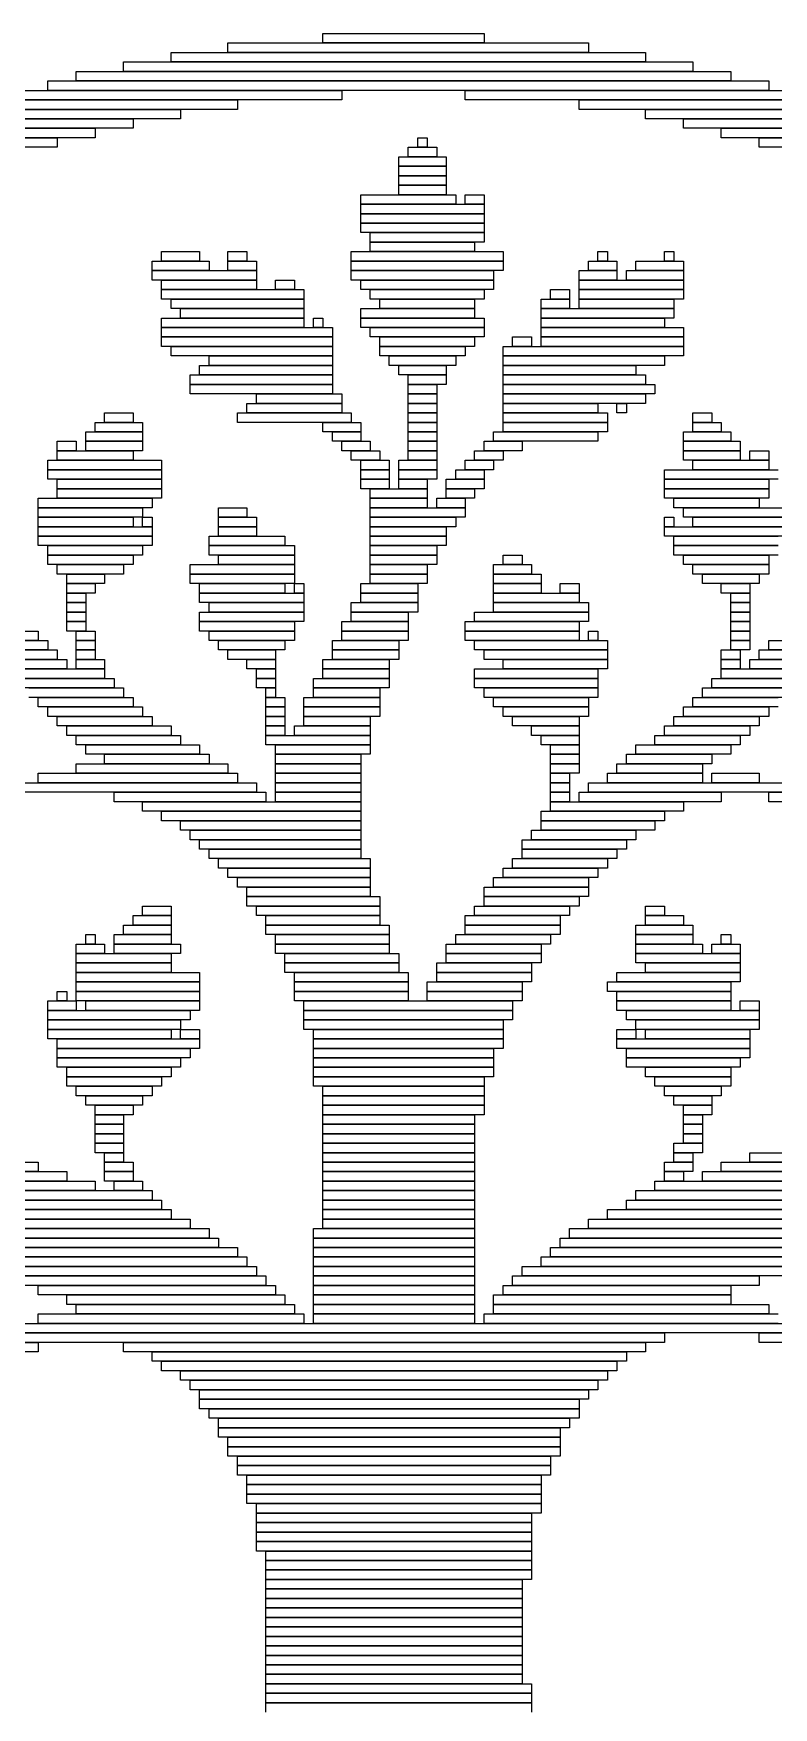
# Model space of a CAD drawing. Extents: x 28 to 995, y 169 to 891.
# Drawn here: x 472.5 to 550.5, y 291.5 to 468 of the extents above; entities that cross this region are included whole.
import ezdxf

# ---------------------------------------------------------------- set-up
doc = ezdxf.new("R2010")
doc.units = 0

msp = doc.modelspace()

# ---------------------------------------------------------------- linework, layer by layer
for p, q in [((503, 468), (520, 468)), ((503, 467), (503, 468)), ((520, 468), (520, 467)), ((487, 466), (537, 466)), ((487, 465), (487, 466)), ((493, 467), (531, 467)), ((493, 466), (493, 467)), ((531, 466), (493, 466)), ((520, 467), (503, 467)), ((531, 467), (531, 466)), ((537, 466), (537, 465)), ((482, 465), (542, 465)), ((482, 464), (482, 465)), ((537, 465), (487, 465)), ((542, 465), (542, 464)), ((474, 463), (550, 463)), ((474, 462), (474, 463)), ((477, 464), (546, 464)), ((477, 463), (477, 464)), ((546, 463), (477, 463)), ((542, 464), (482, 464)), ((546, 464), (546, 463)), ((550, 463), (550, 462)), ((467, 461), (494, 461)), ((470, 462), (505, 462)), ((505, 461), (470, 461)), ((550, 462), (474, 462)), ((494, 461), (494, 460)), ((505, 462), (505, 461)), ((518, 462), (554, 462)), ((518, 461), (518, 462)), ((554, 461), (518, 461)), ((530, 461), (557, 461)), ((530, 460), (530, 461)), ((462, 459), (483, 459)), ((464, 460), (488, 460)), ((488, 459), (464, 459)), ((494, 460), (467, 460)), ((483, 459), (483, 458)), ((488, 460), (488, 459)), ((557, 460), (530, 460)), ((537, 460), (560, 460)), ((537, 459), (537, 460)), ((560, 459), (537, 459)), ((541, 459), (562, 459)), ((541, 458), (541, 459)), ((459, 458), (479, 458)), ((483, 458), (462, 458)), ((479, 458), (479, 457)), ((562, 458), (541, 458)), ((545, 458), (565, 458)), ((545, 457), (545, 458)), ((457, 457), (475, 457)), ((475, 456), (457, 456)), ((479, 457), (459, 457)), ((475, 457), (475, 456)), ((512, 456), (515, 456)), ((512, 455), (512, 456)), ((513, 457), (514, 457)), ((513, 456), (513, 457)), ((514, 456), (513, 456)), ((514, 457), (514, 456)), ((515, 456), (515, 455)), ((565, 457), (545, 457)), ((549, 457), (567, 457)), ((549, 456), (549, 457)), ((567, 456), (549, 456)), ((511, 455), (516, 455)), ((511, 454), (511, 455)), ((516, 454), (511, 454)), ((511, 454), (516, 454)), ((511, 453), (511, 454)), ((515, 455), (512, 455)), ((516, 455), (516, 454)), ((516, 454), (516, 453)), ((516, 453), (511, 453)), ((511, 453), (516, 453)), ((511, 452), (511, 453)), ((516, 452), (511, 452)), ((511, 452), (516, 452)), ((511, 451), (511, 452)), ((516, 453), (516, 452)), ((516, 452), (516, 451)), ((507, 451), (517, 451)), ((507, 450), (507, 451)), ((516, 451), (511, 451)), ((517, 451), (517, 450)), ((518, 451), (520, 451)), ((518, 450), (518, 451)), ((520, 451), (520, 450)), ((517, 450), (507, 450)), ((507, 450), (520, 450)), ((507, 449), (507, 450)), ((520, 449), (507, 449)), ((507, 449), (520, 449)), ((507, 448), (507, 449)), ((520, 450), (518, 450)), ((520, 450), (520, 449)), ((520, 449), (520, 448)), ((520, 448), (507, 448)), ((507, 448), (520, 448)), ((507, 447), (507, 448)), ((520, 447), (507, 447)), ((508, 447), (520, 447)), ((508, 446), (508, 447)), ((520, 448), (520, 447)), ((520, 447), (520, 446)), ((486, 445), (490, 445)), ((486, 444), (486, 445)), ((490, 445), (490, 444)), ((493, 445), (495, 445)), ((493, 444), (493, 445)), ((495, 445), (495, 444)), ((506, 445), (522, 445)), ((506, 444), (506, 445)), ((520, 446), (508, 446)), ((508, 446), (519, 446)), ((508, 445), (508, 446)), ((519, 445), (508, 445)), ((519, 446), (519, 445)), ((522, 445), (522, 444)), ((532, 445), (533, 445)), ((532, 444), (532, 445)), ((533, 445), (533, 444)), ((539, 445), (540, 445)), ((539, 444), (539, 445)), ((540, 445), (540, 444)), ((485, 444), (491, 444)), ((485, 443), (485, 444)), ((490, 444), (486, 444)), ((491, 444), (491, 443)), ((495, 444), (493, 444)), ((493, 444), (496, 444)), ((493, 443), (493, 444)), ((496, 444), (496, 443)), ((522, 444), (506, 444)), ((506, 444), (522, 444)), ((506, 443), (506, 444)), ((522, 444), (522, 443)), ((531, 444), (534, 444)), ((531, 443), (531, 444)), ((533, 444), (532, 444)), ((534, 444), (534, 443)), ((536, 444), (541, 444)), ((536, 443), (536, 444)), ((540, 444), (539, 444)), ((541, 444), (541, 443)), ((491, 443), (485, 443)), ((485, 443), (496, 443)), ((485, 442), (485, 443)), ((496, 442), (485, 442)), ((486, 442), (496, 442)), ((486, 441), (486, 442)), ((496, 443), (493, 443)), ((496, 443), (496, 442)), ((496, 442), (496, 441)), ((498, 442), (500, 442)), ((498, 441), (498, 442)), ((500, 442), (500, 441)), ((522, 443), (506, 443)), ((506, 443), (521, 443)), ((506, 442), (506, 443)), ((521, 442), (506, 442)), ((507, 442), (521, 442)), ((507, 441), (507, 442)), ((521, 443), (521, 442)), ((521, 442), (521, 441)), ((530, 443), (534, 443)), ((530, 442), (530, 443)), ((534, 442), (530, 442)), ((530, 442), (541, 442)), ((530, 441), (530, 442)), ((534, 443), (531, 443)), ((534, 443), (534, 442)), ((535, 443), (541, 443)), ((535, 442), (535, 443)), ((541, 442), (535, 442)), ((541, 443), (536, 443)), ((541, 443), (541, 442)), ((541, 442), (541, 441)), ((496, 441), (486, 441)), ((486, 441), (501, 441)), ((486, 440), (486, 441)), ((501, 440), (486, 440)), ((487, 440), (501, 440)), ((487, 439), (487, 440)), ((500, 441), (498, 441)), ((501, 441), (501, 440)), ((501, 440), (501, 439)), ((521, 441), (507, 441)), ((508, 441), (520, 441)), ((508, 440), (508, 441)), ((520, 440), (508, 440)), ((509, 440), (519, 440)), ((509, 439), (509, 440)), ((519, 440), (519, 439)), ((520, 441), (520, 440)), ((526, 440), (529, 440)), ((526, 439), (526, 440)), ((527, 441), (529, 441)), ((527, 440), (527, 441)), ((529, 440), (527, 440)), ((529, 441), (529, 440)), ((529, 440), (529, 439)), ((541, 441), (530, 441)), ((530, 441), (541, 441)), ((530, 440), (530, 441)), ((541, 440), (530, 440)), ((530, 440), (540, 440)), ((530, 439), (530, 440)), ((540, 440), (540, 439)), ((541, 441), (541, 440)), ((486, 438), (501, 438)), ((486, 437), (486, 438)), ((501, 439), (487, 439)), ((488, 439), (501, 439)), ((488, 438), (488, 439)), ((501, 438), (488, 438)), ((501, 439), (501, 438)), ((501, 438), (501, 437)), ((502, 438), (503, 438)), ((502, 437), (502, 438)), ((503, 438), (503, 437)), ((507, 439), (519, 439)), ((507, 438), (507, 439)), ((519, 438), (507, 438)), ((507, 438), (520, 438)), ((507, 437), (507, 438)), ((519, 439), (509, 439)), ((519, 439), (519, 438)), ((520, 438), (520, 437)), ((529, 439), (526, 439)), ((526, 439), (540, 439)), ((526, 438), (526, 439)), ((540, 438), (526, 438)), ((526, 438), (539, 438)), ((526, 437), (526, 438)), ((540, 439), (530, 439)), ((539, 438), (539, 437)), ((540, 439), (540, 438)), ((501, 437), (486, 437)), ((486, 437), (504, 437)), ((486, 436), (486, 437)), ((504, 436), (486, 436)), ((486, 436), (504, 436)), ((486, 435), (486, 436)), ((503, 437), (502, 437)), ((504, 437), (504, 436)), ((504, 436), (504, 435)), ((520, 437), (507, 437)), ((508, 437), (520, 437)), ((508, 436), (508, 437)), ((520, 436), (508, 436)), ((509, 436), (519, 436)), ((509, 435), (509, 436)), ((519, 436), (519, 435)), ((520, 437), (520, 436)), ((523, 436), (525, 436)), ((523, 435), (523, 436)), ((525, 436), (525, 435)), ((539, 437), (526, 437)), ((526, 437), (541, 437)), ((526, 436), (526, 437)), ((541, 436), (526, 436)), ((526, 436), (541, 436)), ((526, 435), (526, 436)), ((541, 437), (541, 436)), ((541, 436), (541, 435)), ((504, 435), (486, 435)), ((487, 435), (504, 435)), ((487, 434), (487, 435)), ((504, 435), (504, 434)), ((519, 435), (509, 435)), ((509, 435), (518, 435)), ((509, 434), (509, 435)), ((518, 435), (518, 434)), ((522, 435), (541, 435)), ((522, 434), (522, 435)), ((525, 435), (523, 435)), ((541, 435), (526, 435)), ((541, 435), (541, 434)), ((504, 434), (487, 434)), ((490, 433), (504, 433)), ((490, 432), (490, 433)), ((491, 434), (504, 434)), ((491, 433), (491, 434)), ((504, 433), (491, 433)), ((504, 434), (504, 433)), ((504, 433), (504, 432)), ((518, 434), (509, 434)), ((510, 434), (517, 434)), ((510, 433), (510, 434)), ((517, 433), (510, 433)), ((511, 433), (516, 433)), ((511, 432), (511, 433)), ((516, 433), (516, 432)), ((517, 434), (517, 433)), ((541, 434), (522, 434)), ((522, 434), (539, 434)), ((522, 433), (522, 434)), ((539, 433), (522, 433)), ((522, 433), (536, 433)), ((522, 432), (522, 433)), ((536, 433), (536, 432)), ((539, 434), (539, 433)), ((489, 432), (504, 432)), ((489, 431), (489, 432)), ((504, 431), (489, 431)), ((489, 431), (504, 431)), ((489, 430), (489, 431)), ((504, 432), (490, 432)), ((504, 432), (504, 431)), ((504, 431), (504, 430)), ((516, 432), (511, 432)), ((512, 432), (516, 432)), ((512, 431), (512, 432)), ((516, 431), (512, 431)), ((512, 431), (515, 431)), ((512, 430), (512, 431)), ((515, 431), (515, 430)), ((516, 432), (516, 431)), ((536, 432), (522, 432)), ((522, 432), (537, 432)), ((522, 431), (522, 432)), ((537, 431), (522, 431)), ((522, 431), (538, 431)), ((522, 430), (522, 431)), ((537, 432), (537, 431)), ((538, 431), (538, 430)), ((504, 430), (489, 430)), ((495, 429), (505, 429)), ((495, 428), (495, 429)), ((496, 430), (505, 430)), ((496, 429), (496, 430)), ((505, 429), (496, 429)), ((505, 430), (505, 429)), ((505, 429), (505, 428)), ((515, 430), (512, 430)), ((512, 430), (515, 430)), ((512, 429), (512, 430)), ((515, 429), (512, 429)), ((512, 429), (515, 429)), ((512, 428), (512, 429)), ((515, 430), (515, 429)), ((515, 429), (515, 428)), ((538, 430), (522, 430)), ((522, 430), (537, 430)), ((522, 429), (522, 430)), ((537, 429), (522, 429)), ((522, 429), (532, 429)), ((522, 428), (522, 429)), ((532, 429), (532, 428)), ((534, 429), (535, 429)), ((534, 428), (534, 429)), ((535, 429), (535, 428)), ((537, 430), (537, 429)), ((480, 428), (483, 428)), ((480, 427), (480, 428)), ((483, 428), (483, 427)), ((494, 428), (506, 428)), ((494, 427), (494, 428)), ((505, 428), (495, 428)), ((506, 428), (506, 427)), ((515, 428), (512, 428)), ((512, 428), (515, 428)), ((512, 427), (512, 428)), ((515, 428), (515, 427)), ((532, 428), (522, 428)), ((522, 428), (533, 428)), ((522, 427), (522, 428)), ((533, 428), (533, 427)), ((535, 428), (534, 428)), ((542, 428), (544, 428)), ((542, 427), (542, 428)), ((544, 428), (544, 427)), ((478, 426), (484, 426)), ((478, 425), (478, 426)), ((479, 427), (484, 427)), ((479, 426), (479, 427)), ((484, 426), (479, 426)), ((483, 427), (480, 427)), ((484, 427), (484, 426)), ((484, 426), (484, 425)), ((506, 427), (494, 427)), ((503, 427), (507, 427)), ((503, 426), (503, 427)), ((507, 426), (503, 426)), ((504, 426), (507, 426)), ((504, 425), (504, 426)), ((507, 427), (507, 426)), ((507, 426), (507, 425)), ((515, 427), (512, 427)), ((512, 427), (515, 427)), ((512, 426), (512, 427)), ((515, 426), (512, 426)), ((512, 426), (515, 426)), ((512, 425), (512, 426)), ((515, 427), (515, 426)), ((515, 426), (515, 425)), ((521, 426), (532, 426)), ((521, 425), (521, 426)), ((533, 427), (522, 427)), ((522, 427), (533, 427)), ((522, 426), (522, 427)), ((533, 426), (522, 426)), ((532, 426), (532, 425)), ((533, 427), (533, 426)), ((541, 426), (546, 426)), ((541, 425), (541, 426)), ((544, 427), (542, 427)), ((542, 427), (545, 427)), ((542, 426), (542, 427)), ((545, 426), (542, 426)), ((545, 427), (545, 426)), ((546, 426), (546, 425)), ((475, 425), (477, 425)), ((475, 424), (475, 425)), ((477, 424), (475, 424)), ((475, 424), (483, 424)), ((475, 423), (475, 424)), ((477, 425), (477, 424)), ((484, 425), (478, 425)), ((478, 425), (484, 425)), ((478, 424), (478, 425)), ((484, 424), (478, 424)), ((483, 424), (483, 423)), ((484, 425), (484, 424)), ((507, 425), (504, 425)), ((505, 425), (508, 425)), ((505, 424), (505, 425)), ((508, 424), (505, 424)), ((506, 424), (509, 424)), ((506, 423), (506, 424)), ((508, 425), (508, 424)), ((509, 424), (509, 423)), ((515, 425), (512, 425)), ((512, 425), (515, 425)), ((512, 424), (512, 425)), ((515, 424), (512, 424)), ((512, 424), (515, 424)), ((512, 423), (512, 424)), ((515, 425), (515, 424)), ((515, 424), (515, 423)), ((519, 424), (522, 424)), ((519, 423), (519, 424)), ((520, 425), (524, 425)), ((520, 424), (520, 425)), ((524, 424), (520, 424)), ((532, 425), (521, 425)), ((522, 424), (522, 423)), ((524, 425), (524, 424)), ((546, 425), (541, 425)), ((541, 425), (547, 425)), ((541, 424), (541, 425)), ((547, 424), (541, 424)), ((541, 424), (547, 424)), ((541, 423), (541, 424)), ((547, 425), (547, 424)), ((547, 424), (547, 423)), ((548, 424), (550, 424)), ((548, 423), (548, 424)), ((550, 424), (550, 423)), ((474, 423), (486, 423)), ((474, 422), (474, 423)), ((486, 422), (474, 422)), ((474, 422), (486, 422)), ((474, 421), (474, 422)), ((483, 423), (475, 423)), ((486, 423), (486, 422)), ((486, 422), (486, 421)), ((509, 423), (506, 423)), ((507, 423), (510, 423)), ((507, 422), (507, 423)), ((510, 422), (507, 422)), ((507, 422), (510, 422)), ((507, 421), (507, 422)), ((510, 423), (510, 422)), ((510, 422), (510, 421)), ((511, 423), (515, 423)), ((511, 422), (511, 423)), ((515, 422), (511, 422)), ((511, 422), (515, 422)), ((511, 421), (511, 422)), ((515, 423), (512, 423)), ((515, 423), (515, 422)), ((515, 422), (515, 421)), ((517, 422), (520, 422)), ((517, 421), (517, 422)), ((518, 423), (521, 423)), ((518, 422), (518, 423)), ((521, 422), (518, 422)), ((522, 423), (519, 423)), ((520, 422), (520, 421)), ((521, 423), (521, 422)), ((539, 422), (551, 422)), ((539, 421), (539, 422)), ((547, 423), (541, 423)), ((542, 423), (550, 423)), ((542, 422), (542, 423)), ((550, 422), (542, 422)), ((550, 423), (548, 423)), ((550, 423), (550, 422)), ((486, 421), (474, 421)), ((475, 421), (486, 421)), ((475, 420), (475, 421)), ((486, 421), (486, 420)), ((510, 421), (507, 421)), ((507, 421), (510, 421)), ((507, 420), (507, 421)), ((510, 421), (510, 420)), ((515, 421), (511, 421)), ((511, 421), (514, 421)), ((511, 420), (511, 421)), ((514, 421), (514, 420)), ((516, 421), (520, 421)), ((516, 420), (516, 421)), ((520, 421), (517, 421)), ((520, 421), (520, 420)), ((551, 421), (539, 421)), ((539, 421), (550, 421)), ((539, 420), (539, 421)), ((550, 421), (550, 420)), ((473, 419), (485, 419)), ((473, 418), (473, 419)), ((486, 420), (475, 420)), ((475, 420), (486, 420)), ((475, 419), (475, 420)), ((486, 419), (475, 419)), ((485, 419), (485, 418)), ((486, 420), (486, 419)), ((510, 420), (507, 420)), ((508, 420), (514, 420)), ((508, 419), (508, 420)), ((514, 419), (508, 419)), ((508, 419), (514, 419)), ((508, 418), (508, 419)), ((514, 420), (511, 420)), ((514, 420), (514, 419)), ((514, 419), (514, 418)), ((515, 419), (518, 419)), ((515, 418), (515, 419)), ((520, 420), (516, 420)), ((516, 420), (519, 420)), ((516, 419), (516, 420)), ((519, 419), (516, 419)), ((518, 419), (518, 418)), ((519, 420), (519, 419)), ((550, 420), (539, 420)), ((539, 420), (550, 420)), ((539, 419), (539, 420)), ((550, 419), (539, 419)), ((540, 419), (549, 419)), ((540, 418), (540, 419)), ((549, 419), (549, 418)), ((550, 420), (550, 419)), ((485, 418), (473, 418)), ((473, 418), (484, 418)), ((473, 417), (473, 418)), ((484, 417), (473, 417)), ((473, 417), (483, 417)), ((473, 416), (473, 417)), ((483, 417), (483, 416)), ((484, 418), (484, 417)), ((484, 417), (485, 417)), ((484, 416), (484, 417)), ((485, 417), (485, 416)), ((492, 418), (495, 418)), ((492, 417), (492, 418)), ((495, 417), (492, 417)), ((492, 417), (496, 417)), ((492, 416), (492, 417)), ((495, 418), (495, 417)), ((496, 417), (496, 416)), ((514, 418), (508, 418)), ((508, 418), (518, 418)), ((508, 417), (508, 418)), ((518, 417), (508, 417)), ((508, 417), (517, 417)), ((508, 416), (508, 417)), ((518, 418), (515, 418)), ((517, 417), (517, 416)), ((518, 418), (518, 417)), ((539, 417), (540, 417)), ((539, 416), (539, 417)), ((549, 418), (540, 418)), ((540, 417), (540, 416)), ((541, 418), (552, 418)), ((541, 417), (541, 418)), ((552, 417), (541, 417)), ((542, 417), (552, 417)), ((542, 416), (542, 417)), ((483, 416), (473, 416)), ((473, 416), (485, 416)), ((473, 415), (473, 416)), ((485, 415), (473, 415)), ((473, 415), (485, 415)), ((473, 414), (473, 415)), ((485, 416), (484, 416)), ((485, 416), (485, 415)), ((485, 415), (485, 414)), ((491, 415), (499, 415)), ((491, 414), (491, 415)), ((496, 416), (492, 416)), ((492, 416), (496, 416)), ((492, 415), (492, 416)), ((496, 415), (492, 415)), ((496, 416), (496, 415)), ((499, 415), (499, 414)), ((517, 416), (508, 416)), ((508, 416), (516, 416)), ((508, 415), (508, 416)), ((516, 415), (508, 415)), ((508, 415), (516, 415)), ((508, 414), (508, 415)), ((516, 416), (516, 415)), ((516, 415), (516, 414)), ((540, 416), (539, 416)), ((539, 416), (552, 416)), ((539, 415), (539, 416)), ((552, 415), (539, 415)), ((540, 415), (551, 415)), ((540, 414), (540, 415)), ((552, 416), (542, 416)), ((485, 414), (473, 414)), ((474, 414), (484, 414)), ((474, 413), (474, 414)), ((484, 414), (484, 413)), ((499, 414), (491, 414)), ((491, 414), (500, 414)), ((491, 413), (491, 414)), ((500, 414), (500, 413)), ((516, 414), (508, 414)), ((508, 414), (515, 414)), ((508, 413), (508, 414)), ((515, 414), (515, 413)), ((551, 414), (540, 414)), ((540, 414), (551, 414)), ((540, 413), (540, 414)), ((484, 413), (474, 413)), ((474, 413), (483, 413)), ((474, 412), (474, 413)), ((483, 412), (474, 412)), ((475, 412), (482, 412)), ((475, 411), (475, 412)), ((482, 412), (482, 411)), ((483, 413), (483, 412)), ((489, 412), (500, 412)), ((489, 411), (489, 412)), ((500, 413), (491, 413)), ((492, 413), (500, 413)), ((492, 412), (492, 413)), ((500, 412), (492, 412)), ((500, 413), (500, 412)), ((500, 412), (500, 411)), ((515, 413), (508, 413)), ((508, 413), (515, 413)), ((508, 412), (508, 413)), ((515, 412), (508, 412)), ((508, 412), (514, 412)), ((508, 411), (508, 412)), ((514, 412), (514, 411)), ((515, 413), (515, 412)), ((521, 412), (525, 412)), ((521, 411), (521, 412)), ((522, 413), (524, 413)), ((522, 412), (522, 413)), ((524, 412), (522, 412)), ((524, 413), (524, 412)), ((525, 412), (525, 411)), ((551, 413), (540, 413)), ((541, 413), (550, 413)), ((541, 412), (541, 413)), ((550, 412), (541, 412)), ((542, 412), (550, 412)), ((542, 411), (542, 412)), ((550, 413), (550, 412)), ((550, 412), (550, 411)), ((482, 411), (475, 411)), ((476, 411), (480, 411)), ((476, 410), (476, 411)), ((480, 410), (476, 410)), ((476, 410), (479, 410)), ((476, 409), (476, 410)), ((479, 410), (479, 409)), ((480, 411), (480, 410)), ((500, 411), (489, 411)), ((489, 411), (500, 411)), ((489, 410), (489, 411)), ((500, 410), (489, 410)), ((490, 410), (499, 410)), ((490, 409), (490, 410)), ((499, 410), (499, 409)), ((500, 411), (500, 410)), ((500, 410), (501, 410)), ((500, 409), (500, 410)), ((501, 410), (501, 409)), ((507, 410), (513, 410)), ((507, 409), (507, 410)), ((514, 411), (508, 411)), ((508, 411), (514, 411)), ((508, 410), (508, 411)), ((514, 410), (508, 410)), ((513, 410), (513, 409)), ((514, 411), (514, 410)), ((525, 411), (521, 411)), ((521, 411), (526, 411)), ((521, 410), (521, 411)), ((526, 410), (521, 410)), ((521, 410), (526, 410)), ((521, 409), (521, 410)), ((526, 411), (526, 410)), ((526, 410), (526, 409)), ((528, 410), (530, 410)), ((528, 409), (528, 410)), ((530, 410), (530, 409)), ((550, 411), (542, 411)), ((543, 411), (549, 411)), ((543, 410), (543, 411)), ((549, 410), (543, 410)), ((545, 410), (548, 410)), ((545, 409), (545, 410)), ((548, 410), (548, 409)), ((549, 411), (549, 410)), ((479, 409), (476, 409)), ((476, 409), (478, 409)), ((476, 408), (476, 409)), ((478, 408), (476, 408)), ((476, 408), (478, 408)), ((476, 407), (476, 408)), ((478, 409), (478, 408)), ((478, 408), (478, 407)), ((499, 409), (490, 409)), ((490, 409), (501, 409)), ((490, 408), (490, 409)), ((501, 408), (490, 408)), ((491, 408), (501, 408)), ((491, 407), (491, 408)), ((501, 409), (500, 409)), ((501, 409), (501, 408)), ((501, 408), (501, 407)), ((506, 408), (513, 408)), ((506, 407), (506, 408)), ((513, 409), (507, 409)), ((507, 409), (513, 409)), ((507, 408), (507, 409)), ((513, 408), (507, 408)), ((513, 409), (513, 408)), ((513, 408), (513, 407)), ((526, 409), (521, 409)), ((521, 409), (530, 409)), ((521, 408), (521, 409)), ((530, 408), (521, 408)), ((521, 408), (531, 408)), ((521, 407), (521, 408)), ((530, 409), (528, 409)), ((530, 409), (530, 408)), ((531, 408), (531, 407)), ((548, 409), (545, 409)), ((546, 409), (548, 409)), ((546, 408), (546, 409)), ((548, 408), (546, 408)), ((546, 408), (548, 408)), ((546, 407), (546, 408)), ((548, 409), (548, 408)), ((548, 408), (548, 407)), ((478, 407), (476, 407)), ((476, 407), (478, 407)), ((476, 406), (476, 407)), ((478, 406), (476, 406)), ((476, 406), (478, 406)), ((476, 405), (476, 406)), ((478, 407), (478, 406)), ((478, 406), (478, 405)), ((490, 407), (501, 407)), ((490, 406), (490, 407)), ((501, 406), (490, 406)), ((490, 406), (500, 406)), ((490, 405), (490, 406)), ((501, 407), (491, 407)), ((500, 406), (500, 405)), ((501, 407), (501, 406)), ((505, 406), (512, 406)), ((505, 405), (505, 406)), ((513, 407), (506, 407)), ((506, 407), (512, 407)), ((506, 406), (506, 407)), ((512, 406), (506, 406)), ((512, 407), (512, 406)), ((512, 406), (512, 405)), ((518, 406), (530, 406)), ((518, 405), (518, 406)), ((519, 407), (531, 407)), ((519, 406), (519, 407)), ((531, 406), (519, 406)), ((531, 407), (521, 407)), ((530, 406), (530, 405)), ((531, 407), (531, 406)), ((548, 407), (546, 407)), ((546, 407), (548, 407)), ((546, 406), (546, 407)), ((548, 406), (546, 406)), ((546, 406), (548, 406)), ((546, 405), (546, 406)), ((548, 407), (548, 406)), ((548, 406), (548, 405)), ((467, 405), (473, 405)), ((473, 405), (473, 404)), ((478, 405), (476, 405)), ((477, 405), (479, 405)), ((477, 404), (477, 405)), ((479, 405), (479, 404)), ((500, 405), (490, 405)), ((491, 405), (500, 405)), ((491, 404), (491, 405)), ((500, 405), (500, 404)), ((512, 405), (505, 405)), ((505, 405), (512, 405)), ((505, 404), (505, 405)), ((512, 405), (512, 404)), ((530, 405), (518, 405)), ((518, 405), (530, 405)), ((518, 404), (518, 405)), ((530, 405), (530, 404)), ((531, 405), (532, 405)), ((531, 404), (531, 405)), ((532, 405), (532, 404)), ((548, 405), (546, 405)), ((546, 405), (548, 405)), ((546, 404), (546, 405)), ((548, 405), (548, 404)), ((473, 404), (467, 404)), ((468, 404), (474, 404)), ((474, 403), (468, 403)), ((468, 403), (475, 403)), ((474, 404), (474, 403)), ((475, 403), (475, 402)), ((479, 404), (477, 404)), ((477, 404), (479, 404)), ((477, 403), (477, 404)), ((479, 403), (477, 403)), ((477, 403), (479, 403)), ((477, 402), (477, 403)), ((479, 404), (479, 403)), ((479, 403), (479, 402)), ((500, 404), (491, 404)), ((492, 404), (499, 404)), ((492, 403), (492, 404)), ((499, 403), (492, 403)), ((493, 403), (498, 403)), ((493, 402), (493, 403)), ((498, 403), (498, 402)), ((499, 404), (499, 403)), ((504, 404), (511, 404)), ((504, 403), (504, 404)), ((511, 403), (504, 403)), ((504, 403), (511, 403)), ((504, 402), (504, 403)), ((512, 404), (505, 404)), ((511, 404), (511, 403)), ((511, 403), (511, 402)), ((530, 404), (518, 404)), ((519, 404), (533, 404)), ((519, 403), (519, 404)), ((533, 403), (519, 403)), ((520, 403), (533, 403)), ((520, 402), (520, 403)), ((532, 404), (531, 404)), ((533, 404), (533, 403)), ((533, 403), (533, 402)), ((545, 403), (547, 403)), ((545, 402), (545, 403)), ((548, 404), (546, 404)), ((546, 404), (548, 404)), ((546, 403), (546, 404)), ((548, 403), (546, 403)), ((547, 403), (547, 402)), ((548, 404), (548, 403)), ((549, 403), (555, 403)), ((549, 402), (549, 403)), ((550, 404), (556, 404)), ((550, 403), (550, 404)), ((556, 403), (550, 403)), ((475, 402), (468, 402)), ((469, 402), (476, 402)), ((476, 401), (469, 401)), ((470, 401), (480, 401)), ((476, 402), (476, 401)), ((479, 402), (477, 402)), ((477, 402), (480, 402)), ((477, 401), (477, 402)), ((480, 401), (477, 401)), ((480, 402), (480, 401)), ((480, 401), (480, 400)), ((498, 402), (493, 402)), ((495, 402), (498, 402)), ((495, 401), (495, 402)), ((498, 401), (495, 401)), ((496, 401), (498, 401)), ((496, 400), (496, 401)), ((498, 402), (498, 401)), ((498, 401), (498, 400)), ((503, 402), (510, 402)), ((503, 401), (503, 402)), ((510, 401), (503, 401)), ((503, 401), (510, 401)), ((503, 400), (503, 401)), ((511, 402), (504, 402)), ((510, 402), (510, 401)), ((510, 401), (510, 400)), ((519, 401), (532, 401)), ((519, 400), (519, 401)), ((533, 402), (520, 402)), ((522, 402), (533, 402)), ((522, 401), (522, 402)), ((533, 401), (522, 401)), ((532, 401), (532, 400)), ((533, 402), (533, 401)), ((547, 402), (545, 402)), ((545, 402), (547, 402)), ((545, 401), (545, 402)), ((547, 401), (545, 401)), ((545, 401), (554, 401)), ((545, 400), (545, 401)), ((547, 402), (547, 401)), ((548, 402), (555, 402)), ((548, 401), (548, 402)), ((555, 401), (548, 401)), ((555, 402), (549, 402)), ((480, 400), (470, 400)), ((471, 400), (481, 400)), ((481, 399), (471, 399)), ((472, 399), (482, 399)), ((481, 400), (481, 399)), ((482, 399), (482, 398)), ((498, 400), (496, 400)), ((496, 400), (498, 400)), ((496, 399), (496, 400)), ((498, 399), (496, 399)), ((497, 399), (498, 399)), ((497, 398), (497, 399)), ((498, 400), (498, 399)), ((498, 399), (498, 398)), ((502, 400), (510, 400)), ((502, 399), (502, 400)), ((510, 399), (502, 399)), ((502, 399), (509, 399)), ((502, 398), (502, 399)), ((510, 400), (503, 400)), ((509, 399), (509, 398)), ((510, 400), (510, 399)), ((532, 400), (519, 400)), ((519, 400), (532, 400)), ((519, 399), (519, 400)), ((532, 399), (519, 399)), ((520, 399), (532, 399)), ((520, 398), (520, 399)), ((532, 400), (532, 399)), ((532, 399), (532, 398)), ((543, 399), (552, 399)), ((543, 398), (543, 399)), ((544, 400), (553, 400)), ((544, 399), (544, 400)), ((553, 399), (544, 399)), ((554, 400), (545, 400)), ((482, 398), (472, 398)), ((473, 398), (483, 398)), ((473, 397), (473, 398)), ((483, 398), (483, 397)), ((498, 398), (497, 398)), ((497, 398), (499, 398)), ((497, 397), (497, 398)), ((499, 398), (499, 397)), ((501, 398), (509, 398)), ((501, 397), (501, 398)), ((509, 398), (502, 398)), ((509, 398), (509, 397)), ((532, 398), (520, 398)), ((521, 398), (531, 398)), ((521, 397), (521, 398)), ((531, 398), (531, 397)), ((542, 398), (551, 398)), ((542, 397), (542, 398)), ((552, 398), (543, 398)), ((483, 397), (473, 397)), ((474, 397), (484, 397)), ((474, 396), (474, 397)), ((484, 396), (474, 396)), ((475, 396), (485, 396)), ((475, 395), (475, 396)), ((484, 397), (484, 396)), ((485, 396), (485, 395)), ((499, 397), (497, 397)), ((497, 397), (499, 397)), ((497, 396), (497, 397)), ((499, 396), (497, 396)), ((497, 396), (499, 396)), ((497, 395), (497, 396)), ((499, 397), (499, 396)), ((499, 396), (499, 395)), ((509, 397), (501, 397)), ((501, 397), (509, 397)), ((501, 396), (501, 397)), ((509, 396), (501, 396)), ((501, 396), (508, 396)), ((501, 395), (501, 396)), ((508, 396), (508, 395)), ((509, 397), (509, 396)), ((531, 397), (521, 397)), ((522, 397), (531, 397)), ((522, 396), (522, 397)), ((531, 396), (522, 396)), ((523, 396), (530, 396)), ((523, 395), (523, 396)), ((530, 396), (530, 395)), ((531, 397), (531, 396)), ((540, 396), (549, 396)), ((540, 395), (540, 396)), ((541, 397), (550, 397)), ((541, 396), (541, 397)), ((550, 396), (541, 396)), ((551, 397), (542, 397)), ((549, 396), (549, 395)), ((550, 397), (550, 396)), ((485, 395), (475, 395)), ((476, 395), (487, 395)), ((476, 394), (476, 395)), ((487, 394), (476, 394)), ((477, 394), (488, 394)), ((477, 393), (477, 394)), ((487, 395), (487, 394)), ((488, 394), (488, 393)), ((499, 395), (497, 395)), ((497, 395), (499, 395)), ((497, 394), (497, 395)), ((499, 394), (497, 394)), ((497, 394), (508, 394)), ((497, 393), (497, 394)), ((499, 395), (499, 394)), ((500, 395), (508, 395)), ((500, 394), (500, 395)), ((508, 394), (500, 394)), ((508, 395), (501, 395)), ((508, 395), (508, 394)), ((508, 394), (508, 393)), ((530, 395), (523, 395)), ((525, 395), (530, 395)), ((525, 394), (525, 395)), ((530, 394), (525, 394)), ((526, 394), (530, 394)), ((526, 393), (526, 394)), ((530, 395), (530, 394)), ((530, 394), (530, 393)), ((538, 394), (547, 394)), ((538, 393), (538, 394)), ((539, 395), (548, 395)), ((539, 394), (539, 395)), ((548, 394), (539, 394)), ((549, 395), (540, 395)), ((547, 394), (547, 393)), ((548, 395), (548, 394)), ((488, 393), (477, 393)), ((478, 393), (490, 393)), ((478, 392), (478, 393)), ((490, 392), (478, 392)), ((480, 392), (491, 392)), ((480, 391), (480, 392)), ((490, 393), (490, 392)), ((491, 392), (491, 391)), ((508, 393), (497, 393)), ((498, 393), (508, 393)), ((498, 392), (498, 393)), ((508, 392), (498, 392)), ((498, 392), (507, 392)), ((498, 391), (498, 392)), ((507, 392), (507, 391)), ((508, 393), (508, 392)), ((530, 393), (526, 393)), ((527, 393), (530, 393)), ((527, 392), (527, 393)), ((530, 392), (527, 392)), ((527, 392), (530, 392)), ((527, 391), (527, 392)), ((530, 393), (530, 392)), ((530, 392), (530, 391)), ((535, 392), (544, 392)), ((535, 391), (535, 392)), ((536, 393), (546, 393)), ((536, 392), (536, 393)), ((546, 392), (536, 392)), ((547, 393), (538, 393)), ((544, 392), (544, 391)), ((546, 393), (546, 392)), ((477, 391), (493, 391)), ((477, 390), (477, 391)), ((491, 391), (480, 391)), ((493, 391), (493, 390)), ((507, 391), (498, 391)), ((498, 391), (507, 391)), ((498, 390), (498, 391)), ((507, 391), (507, 390)), ((530, 391), (527, 391)), ((527, 391), (530, 391)), ((527, 390), (527, 391)), ((530, 391), (530, 390)), ((534, 391), (543, 391)), ((534, 390), (534, 391)), ((544, 391), (535, 391)), ((543, 391), (543, 390)), ((471, 389), (496, 389)), ((473, 390), (494, 390)), ((473, 389), (473, 390)), ((494, 389), (473, 389)), ((493, 390), (477, 390)), ((494, 390), (494, 389)), ((496, 389), (496, 388)), ((507, 390), (498, 390)), ((498, 390), (507, 390)), ((498, 389), (498, 390)), ((507, 389), (498, 389)), ((498, 389), (507, 389)), ((498, 388), (498, 389)), ((507, 390), (507, 389)), ((507, 389), (507, 388)), ((530, 390), (527, 390)), ((527, 390), (529, 390)), ((527, 389), (527, 390)), ((529, 389), (527, 389)), ((527, 389), (529, 389)), ((527, 388), (527, 389)), ((529, 390), (529, 389)), ((529, 389), (529, 388)), ((531, 389), (552, 389)), ((531, 388), (531, 389)), ((533, 390), (543, 390)), ((533, 389), (533, 390)), ((543, 389), (533, 389)), ((543, 390), (534, 390)), ((543, 390), (543, 389)), ((544, 390), (549, 390)), ((544, 389), (544, 390)), ((549, 389), (544, 389)), ((549, 390), (549, 389)), ((496, 388), (471, 388)), ((481, 388), (497, 388)), ((481, 387), (481, 388)), ((497, 387), (481, 387)), ((484, 387), (507, 387)), ((484, 386), (484, 387)), ((497, 388), (497, 387)), ((507, 388), (498, 388)), ((498, 388), (507, 388)), ((498, 387), (498, 388)), ((507, 387), (498, 387)), ((507, 388), (507, 387)), ((507, 387), (507, 386)), ((529, 388), (527, 388)), ((527, 388), (529, 388)), ((527, 387), (527, 388)), ((529, 387), (527, 387)), ((527, 387), (541, 387)), ((527, 386), (527, 387)), ((529, 388), (529, 387)), ((530, 388), (545, 388)), ((530, 387), (530, 388)), ((545, 387), (530, 387)), ((552, 388), (531, 388)), ((541, 387), (541, 386)), ((545, 388), (545, 387)), ((550, 388), (561, 388)), ((550, 387), (550, 388)), ((561, 387), (550, 387)), ((507, 386), (484, 386)), ((486, 386), (507, 386)), ((486, 385), (486, 386)), ((507, 385), (486, 385)), ((488, 385), (507, 385)), ((488, 384), (488, 385)), ((507, 386), (507, 385)), ((507, 385), (507, 384)), ((526, 386), (539, 386)), ((526, 385), (526, 386)), ((539, 385), (526, 385)), ((526, 385), (538, 385)), ((526, 384), (526, 385)), ((541, 386), (527, 386)), ((538, 385), (538, 384)), ((539, 386), (539, 385)), ((507, 384), (488, 384)), ((489, 384), (507, 384)), ((489, 383), (489, 384)), ((507, 384), (507, 383)), ((525, 384), (536, 384)), ((525, 383), (525, 384)), ((538, 384), (526, 384)), ((536, 384), (536, 383)), ((507, 383), (489, 383)), ((490, 383), (507, 383)), ((490, 382), (490, 383)), ((507, 382), (490, 382)), ((491, 382), (507, 382)), ((491, 381), (491, 382)), ((507, 383), (507, 382)), ((507, 382), (507, 381)), ((524, 383), (535, 383)), ((524, 382), (524, 383)), ((535, 382), (524, 382)), ((524, 382), (534, 382)), ((524, 381), (524, 382)), ((536, 383), (525, 383)), ((534, 382), (534, 381)), ((535, 383), (535, 382)), ((507, 381), (491, 381)), ((492, 381), (508, 381)), ((492, 380), (492, 381)), ((508, 380), (492, 380)), ((493, 380), (508, 380)), ((493, 379), (493, 380)), ((508, 381), (508, 380)), ((508, 380), (508, 379)), ((522, 380), (532, 380)), ((522, 379), (522, 380)), ((523, 381), (533, 381)), ((523, 380), (523, 381)), ((533, 380), (523, 380)), ((534, 381), (524, 381)), ((532, 380), (532, 379)), ((533, 381), (533, 380)), ((508, 379), (493, 379)), ((494, 379), (508, 379)), ((494, 378), (494, 379)), ((508, 378), (494, 378)), ((495, 378), (508, 378)), ((495, 377), (495, 378)), ((508, 379), (508, 378)), ((508, 378), (508, 377)), ((520, 378), (531, 378)), ((520, 377), (520, 378)), ((521, 379), (531, 379)), ((521, 378), (521, 379)), ((531, 378), (521, 378)), ((532, 379), (522, 379)), ((531, 379), (531, 378)), ((531, 378), (531, 377)), ((484, 376), (487, 376)), ((484, 375), (484, 376)), ((487, 376), (487, 375)), ((508, 377), (495, 377)), ((495, 377), (509, 377)), ((495, 376), (495, 377)), ((509, 376), (495, 376)), ((496, 376), (509, 376)), ((496, 375), (496, 376)), ((509, 377), (509, 376)), ((509, 376), (509, 375)), ((519, 376), (529, 376)), ((519, 375), (519, 376)), ((531, 377), (520, 377)), ((520, 377), (530, 377)), ((520, 376), (520, 377)), ((530, 376), (520, 376)), ((529, 376), (529, 375)), ((530, 377), (530, 376)), ((537, 376), (539, 376)), ((537, 375), (537, 376)), ((539, 376), (539, 375)), ((483, 375), (487, 375)), ((483, 374), (483, 375)), ((487, 375), (484, 375)), ((487, 375), (487, 374)), ((509, 375), (496, 375)), ((497, 375), (509, 375)), ((497, 374), (497, 375)), ((509, 375), (509, 374)), ((518, 375), (528, 375)), ((518, 374), (518, 375)), ((529, 375), (519, 375)), ((528, 375), (528, 374)), ((539, 375), (537, 375)), ((537, 375), (541, 375)), ((537, 374), (537, 375)), ((541, 375), (541, 374)), ((478, 373), (479, 373)), ((478, 372), (478, 373)), ((479, 373), (479, 372)), ((481, 373), (487, 373)), ((481, 372), (481, 373)), ((482, 374), (487, 374)), ((482, 373), (482, 374)), ((487, 373), (482, 373)), ((487, 374), (483, 374)), ((487, 374), (487, 373)), ((487, 373), (487, 372)), ((509, 374), (497, 374)), ((497, 374), (510, 374)), ((497, 373), (497, 374)), ((510, 373), (497, 373)), ((498, 373), (510, 373)), ((498, 372), (498, 373)), ((510, 374), (510, 373)), ((510, 373), (510, 372)), ((517, 373), (527, 373)), ((517, 372), (517, 373)), ((528, 374), (518, 374)), ((518, 374), (528, 374)), ((518, 373), (518, 374)), ((528, 373), (518, 373)), ((527, 373), (527, 372)), ((528, 374), (528, 373)), ((536, 374), (542, 374)), ((536, 373), (536, 374)), ((542, 373), (536, 373)), ((536, 373), (542, 373)), ((536, 372), (536, 373)), ((541, 374), (537, 374)), ((542, 374), (542, 373)), ((542, 373), (542, 372)), ((545, 373), (546, 373)), ((545, 372), (545, 373)), ((546, 373), (546, 372)), ((477, 372), (480, 372)), ((477, 371), (477, 372)), ((480, 371), (477, 371)), ((477, 371), (487, 371)), ((477, 370), (477, 371)), ((479, 372), (478, 372)), ((480, 372), (480, 371)), ((487, 372), (481, 372)), ((481, 372), (488, 372)), ((481, 371), (481, 372)), ((488, 371), (481, 371)), ((487, 371), (487, 370)), ((488, 372), (488, 371)), ((510, 372), (498, 372)), ((498, 372), (510, 372)), ((498, 371), (498, 372)), ((510, 371), (498, 371)), ((499, 371), (511, 371)), ((499, 370), (499, 371)), ((510, 372), (510, 371)), ((511, 371), (511, 370)), ((516, 372), (526, 372)), ((516, 371), (516, 372)), ((526, 371), (516, 371)), ((516, 371), (526, 371)), ((516, 370), (516, 371)), ((527, 372), (517, 372)), ((526, 372), (526, 371)), ((526, 371), (526, 370)), ((542, 372), (536, 372)), ((536, 372), (543, 372)), ((536, 371), (536, 372)), ((543, 371), (536, 371)), ((536, 371), (547, 371)), ((536, 370), (536, 371)), ((543, 372), (543, 371)), ((544, 372), (547, 372)), ((544, 371), (544, 372)), ((547, 371), (544, 371)), ((546, 372), (545, 372)), ((547, 372), (547, 371)), ((547, 371), (547, 370)), ((487, 370), (477, 370)), ((477, 370), (487, 370)), ((477, 369), (477, 370)), ((487, 369), (477, 369)), ((477, 369), (490, 369)), ((477, 368), (477, 369)), ((487, 370), (487, 369)), ((490, 369), (490, 368)), ((511, 370), (499, 370)), ((499, 370), (511, 370)), ((499, 369), (499, 370)), ((511, 369), (499, 369)), ((500, 369), (512, 369)), ((500, 368), (500, 369)), ((511, 370), (511, 369)), ((512, 369), (512, 368)), ((515, 370), (525, 370)), ((515, 369), (515, 370)), ((525, 369), (515, 369)), ((515, 369), (525, 369)), ((515, 368), (515, 369)), ((526, 370), (516, 370)), ((525, 370), (525, 369)), ((525, 369), (525, 368)), ((534, 369), (547, 369)), ((534, 368), (534, 369)), ((547, 370), (536, 370)), ((537, 370), (547, 370)), ((537, 369), (537, 370)), ((547, 369), (537, 369)), ((547, 370), (547, 369)), ((547, 369), (547, 368)), ((490, 368), (477, 368)), ((477, 368), (490, 368)), ((477, 367), (477, 368)), ((490, 368), (490, 367)), ((512, 368), (500, 368)), ((500, 368), (512, 368)), ((500, 367), (500, 368)), ((512, 368), (512, 367)), ((514, 368), (524, 368)), ((514, 367), (514, 368)), ((525, 368), (515, 368)), ((524, 368), (524, 367)), ((533, 368), (546, 368)), ((533, 367), (533, 368)), ((547, 368), (534, 368)), ((546, 368), (546, 367)), ((474, 366), (477, 366)), ((474, 365), (474, 366)), ((475, 367), (476, 367)), ((475, 366), (475, 367)), ((476, 366), (475, 366)), ((476, 367), (476, 366)), ((490, 367), (477, 367)), ((477, 367), (490, 367)), ((477, 366), (477, 367)), ((490, 366), (477, 366)), ((477, 366), (477, 365)), ((478, 366), (490, 366)), ((478, 365), (478, 366)), ((490, 367), (490, 366)), ((490, 366), (490, 365)), ((512, 367), (500, 367)), ((500, 367), (512, 367)), ((500, 366), (500, 367)), ((512, 366), (500, 366)), ((501, 366), (523, 366)), ((501, 365), (501, 366)), ((512, 367), (512, 366)), ((524, 367), (514, 367)), ((514, 367), (524, 367)), ((514, 366), (514, 367)), ((524, 366), (514, 366)), ((523, 366), (523, 365)), ((524, 367), (524, 366)), ((546, 367), (533, 367)), ((534, 367), (546, 367)), ((534, 366), (534, 367)), ((546, 366), (534, 366)), ((534, 366), (546, 366)), ((534, 365), (534, 366)), ((546, 367), (546, 366)), ((546, 366), (546, 365)), ((547, 366), (549, 366)), ((547, 365), (547, 366)), ((549, 366), (549, 365)), ((477, 365), (474, 365)), ((474, 365), (489, 365)), ((474, 364), (474, 365)), ((489, 364), (474, 364)), ((474, 364), (488, 364)), ((474, 363), (474, 364)), ((490, 365), (478, 365)), ((488, 364), (488, 363)), ((489, 365), (489, 364)), ((523, 365), (501, 365)), ((501, 365), (523, 365)), ((501, 364), (501, 365)), ((523, 364), (501, 364)), ((501, 364), (522, 364)), ((501, 363), (501, 364)), ((522, 364), (522, 363)), ((523, 365), (523, 364)), ((546, 365), (534, 365)), ((535, 365), (549, 365)), ((535, 364), (535, 365)), ((549, 364), (535, 364)), ((536, 364), (549, 364)), ((536, 363), (536, 364)), ((549, 365), (547, 365)), ((549, 365), (549, 364)), ((549, 364), (549, 363)), ((488, 363), (474, 363)), ((474, 363), (487, 363)), ((474, 362), (474, 363)), ((487, 362), (474, 362)), ((475, 362), (490, 362)), ((475, 361), (475, 362)), ((487, 363), (487, 362)), ((488, 363), (490, 363)), ((488, 362), (488, 363)), ((490, 362), (488, 362)), ((490, 363), (490, 362)), ((490, 362), (490, 361)), ((522, 363), (501, 363)), ((502, 363), (522, 363)), ((502, 362), (502, 363)), ((522, 362), (502, 362)), ((502, 362), (522, 362)), ((502, 361), (502, 362)), ((522, 363), (522, 362)), ((522, 362), (522, 361)), ((534, 363), (536, 363)), ((534, 362), (534, 363)), ((536, 362), (534, 362)), ((534, 362), (548, 362)), ((534, 361), (534, 362)), ((549, 363), (536, 363)), ((536, 363), (536, 362)), ((537, 363), (548, 363)), ((537, 362), (537, 363)), ((548, 362), (537, 362)), ((548, 363), (548, 362)), ((548, 362), (548, 361)), ((490, 361), (475, 361)), ((475, 361), (489, 361)), ((475, 360), (475, 361)), ((489, 361), (489, 360)), ((522, 361), (502, 361)), ((502, 361), (521, 361)), ((502, 360), (502, 361)), ((521, 361), (521, 360)), ((548, 361), (534, 361)), ((535, 361), (548, 361)), ((535, 360), (535, 361)), ((548, 361), (548, 360)), ((489, 360), (475, 360)), ((475, 360), (488, 360)), ((475, 359), (475, 360)), ((488, 359), (475, 359)), ((476, 359), (487, 359)), ((476, 358), (476, 359)), ((487, 359), (487, 358)), ((488, 360), (488, 359)), ((521, 360), (502, 360)), ((502, 360), (521, 360)), ((502, 359), (502, 360)), ((521, 359), (502, 359)), ((502, 359), (521, 359)), ((502, 358), (502, 359)), ((521, 360), (521, 359)), ((521, 359), (521, 358)), ((548, 360), (535, 360)), ((535, 360), (547, 360)), ((535, 359), (535, 360)), ((547, 359), (535, 359)), ((537, 359), (546, 359)), ((537, 358), (537, 359)), ((546, 359), (546, 358)), ((547, 360), (547, 359)), ((487, 358), (476, 358)), ((476, 358), (486, 358)), ((476, 357), (476, 358)), ((486, 357), (476, 357)), ((477, 357), (485, 357)), ((477, 356), (477, 357)), ((485, 357), (485, 356)), ((486, 358), (486, 357)), ((521, 358), (502, 358)), ((502, 358), (520, 358)), ((502, 357), (502, 358)), ((520, 357), (502, 357)), ((503, 357), (520, 357)), ((503, 356), (503, 357)), ((520, 358), (520, 357)), ((520, 357), (520, 356)), ((546, 358), (537, 358)), ((538, 358), (546, 358)), ((538, 357), (538, 358)), ((546, 357), (538, 357)), ((539, 357), (545, 357)), ((539, 356), (539, 357)), ((545, 357), (545, 356)), ((546, 358), (546, 357)), ((485, 356), (477, 356)), ((478, 356), (484, 356)), ((478, 355), (478, 356)), ((484, 355), (478, 355)), ((479, 355), (483, 355)), ((479, 354), (479, 355)), ((483, 355), (483, 354)), ((484, 356), (484, 355)), ((520, 356), (503, 356)), ((503, 356), (520, 356)), ((503, 355), (503, 356)), ((520, 355), (503, 355)), ((503, 355), (520, 355)), ((503, 354), (503, 355)), ((520, 356), (520, 355)), ((520, 355), (520, 354)), ((545, 356), (539, 356)), ((540, 356), (544, 356)), ((540, 355), (540, 356)), ((544, 355), (540, 355)), ((541, 355), (544, 355)), ((541, 354), (541, 355)), ((544, 356), (544, 355)), ((544, 355), (544, 354)), ((483, 354), (479, 354)), ((479, 354), (482, 354)), ((479, 353), (479, 354)), ((482, 353), (479, 353)), ((479, 353), (482, 353)), ((479, 352), (479, 353)), ((482, 354), (482, 353)), ((482, 353), (482, 352)), ((520, 354), (503, 354)), ((503, 354), (519, 354)), ((503, 353), (503, 354)), ((519, 353), (503, 353)), ((503, 353), (519, 353)), ((503, 352), (503, 353)), ((519, 354), (519, 353)), ((519, 353), (519, 352)), ((544, 354), (541, 354)), ((541, 354), (543, 354)), ((541, 353), (541, 354)), ((543, 353), (541, 353)), ((541, 353), (543, 353)), ((541, 352), (541, 353)), ((543, 354), (543, 353)), ((543, 353), (543, 352)), ((482, 352), (479, 352)), ((479, 352), (482, 352)), ((479, 351), (479, 352)), ((482, 352), (482, 351)), ((519, 352), (503, 352)), ((503, 352), (519, 352)), ((503, 351), (503, 352)), ((519, 352), (519, 351)), ((543, 352), (541, 352)), ((541, 352), (543, 352)), ((541, 351), (541, 352)), ((543, 352), (543, 351)), ((482, 351), (479, 351)), ((479, 351), (482, 351)), ((479, 350), (479, 351)), ((482, 350), (479, 350)), ((480, 350), (482, 350)), ((480, 349), (480, 350)), ((482, 351), (482, 350)), ((482, 350), (482, 349)), ((519, 351), (503, 351)), ((503, 351), (519, 351)), ((503, 350), (503, 351)), ((519, 350), (503, 350)), ((503, 350), (519, 350)), ((503, 349), (503, 350)), ((519, 351), (519, 350)), ((519, 350), (519, 349)), ((540, 351), (543, 351)), ((540, 350), (540, 351)), ((543, 350), (540, 350)), ((540, 350), (542, 350)), ((540, 349), (540, 350)), ((543, 351), (541, 351)), ((542, 350), (542, 349)), ((543, 351), (543, 350)), ((548, 350), (567, 350)), ((548, 349), (548, 350)), ((454, 349), (473, 349)), ((473, 348), (454, 348)), ((456, 348), (476, 348)), ((473, 349), (473, 348)), ((476, 348), (476, 347)), ((482, 349), (480, 349)), ((480, 349), (483, 349)), ((480, 348), (480, 349)), ((483, 348), (480, 348)), ((480, 348), (483, 348)), ((480, 347), (480, 348)), ((483, 349), (483, 348)), ((483, 348), (483, 347)), ((519, 349), (503, 349)), ((503, 349), (519, 349)), ((503, 348), (503, 349)), ((519, 348), (503, 348)), ((503, 348), (519, 348)), ((503, 347), (503, 348)), ((519, 349), (519, 348)), ((519, 348), (519, 347)), ((539, 349), (542, 349)), ((539, 348), (539, 349)), ((542, 348), (539, 348)), ((539, 348), (541, 348)), ((539, 347), (539, 348)), ((542, 349), (540, 349)), ((541, 348), (541, 347)), ((542, 349), (542, 348)), ((543, 348), (564, 348)), ((543, 347), (543, 348)), ((545, 349), (565, 349)), ((545, 348), (545, 349)), ((565, 348), (545, 348)), ((567, 349), (548, 349)), ((476, 347), (456, 347)), ((457, 347), (479, 347)), ((479, 346), (457, 346)), ((459, 346), (485, 346)), ((479, 347), (479, 346)), ((483, 347), (480, 347)), ((481, 347), (484, 347)), ((481, 346), (481, 347)), ((484, 346), (481, 346)), ((484, 347), (484, 346)), ((485, 346), (485, 345)), ((519, 347), (503, 347)), ((503, 347), (519, 347)), ((503, 346), (503, 347)), ((519, 346), (503, 346)), ((503, 346), (519, 346)), ((503, 345), (503, 346)), ((519, 347), (519, 346)), ((519, 346), (519, 345)), ((536, 346), (561, 346)), ((536, 345), (536, 346)), ((538, 347), (562, 347)), ((538, 346), (538, 347)), ((562, 346), (538, 346)), ((541, 347), (539, 347)), ((564, 347), (543, 347)), ((485, 345), (459, 345)), ((460, 345), (486, 345)), ((486, 345), (486, 344)), ((519, 345), (503, 345)), ((503, 345), (519, 345)), ((503, 344), (503, 345)), ((519, 345), (519, 344)), ((535, 345), (566, 345)), ((535, 344), (535, 345)), ((561, 345), (536, 345)), ((452, 343), (489, 343)), ((456, 344), (487, 344)), ((487, 343), (456, 343)), ((486, 344), (460, 344)), ((487, 344), (487, 343)), ((489, 343), (489, 342)), ((519, 344), (503, 344)), ((503, 344), (519, 344)), ((503, 343), (503, 344)), ((519, 343), (503, 343)), ((503, 343), (519, 343)), ((503, 342), (503, 343)), ((519, 344), (519, 343)), ((519, 343), (519, 342)), ((531, 343), (571, 343)), ((531, 342), (531, 343)), ((533, 344), (569, 344)), ((533, 343), (533, 344)), ((569, 343), (533, 343)), ((566, 344), (535, 344)), ((446, 341), (492, 341)), ((449, 342), (491, 342)), ((491, 341), (449, 341)), ((489, 342), (452, 342)), ((491, 342), (491, 341)), ((492, 341), (492, 340)), ((502, 342), (519, 342)), ((502, 341), (502, 342)), ((519, 341), (502, 341)), ((502, 341), (519, 341)), ((502, 340), (502, 341)), ((519, 342), (503, 342)), ((519, 342), (519, 341)), ((519, 341), (519, 340)), ((528, 341), (576, 341)), ((528, 340), (528, 341)), ((529, 342), (574, 342)), ((529, 341), (529, 342)), ((574, 341), (529, 341)), ((571, 342), (531, 342)), ((441, 339), (495, 339)), ((444, 340), (494, 340)), ((494, 339), (444, 339)), ((492, 340), (446, 340)), ((494, 340), (494, 339)), ((495, 339), (495, 338)), ((519, 340), (502, 340)), ((502, 340), (519, 340)), ((502, 339), (502, 340)), ((519, 339), (502, 339)), ((502, 339), (519, 339)), ((502, 338), (502, 339)), ((519, 340), (519, 339)), ((519, 339), (519, 338)), ((526, 339), (581, 339)), ((526, 338), (526, 339)), ((527, 340), (578, 340)), ((527, 339), (527, 340)), ((578, 339), (527, 339)), ((576, 340), (528, 340)), ((437, 338), (496, 338)), ((495, 338), (441, 338)), ((496, 338), (496, 337)), ((519, 338), (502, 338)), ((502, 338), (519, 338)), ((502, 337), (502, 338)), ((519, 338), (519, 337)), ((524, 338), (556, 338)), ((524, 337), (524, 338)), ((581, 338), (526, 338)), ((496, 337), (437, 337)), ((468, 337), (497, 337)), ((497, 336), (468, 336)), ((473, 336), (498, 336)), ((473, 335), (473, 336)), ((497, 337), (497, 336)), ((498, 336), (498, 335)), ((519, 337), (502, 337)), ((502, 337), (519, 337)), ((502, 336), (502, 337)), ((519, 336), (502, 336)), ((502, 336), (519, 336)), ((502, 335), (502, 336)), ((519, 337), (519, 336)), ((519, 336), (519, 335)), ((522, 336), (546, 336)), ((522, 335), (522, 336)), ((523, 337), (549, 337)), ((523, 336), (523, 337)), ((549, 336), (523, 336)), ((556, 337), (524, 337)), ((546, 336), (546, 335)), ((549, 337), (549, 336)), ((498, 335), (473, 335)), ((476, 335), (499, 335)), ((476, 334), (476, 335)), ((499, 334), (476, 334)), ((477, 334), (500, 334)), ((477, 333), (477, 334)), ((499, 335), (499, 334)), ((500, 334), (500, 333)), ((519, 335), (502, 335)), ((502, 335), (519, 335)), ((502, 334), (502, 335)), ((519, 334), (502, 334)), ((502, 334), (519, 334)), ((502, 333), (502, 334)), ((519, 335), (519, 334)), ((519, 334), (519, 333)), ((521, 335), (546, 335)), ((521, 334), (521, 335)), ((546, 334), (521, 334)), ((521, 334), (550, 334)), ((521, 333), (521, 334)), ((546, 335), (522, 335)), ((546, 335), (546, 334)), ((550, 334), (550, 333)), ((471, 332), (553, 332)), ((473, 333), (501, 333)), ((473, 332), (473, 333)), ((501, 332), (473, 332)), ((500, 333), (477, 333)), ((501, 333), (501, 332)), ((519, 333), (502, 333)), ((502, 333), (519, 333)), ((502, 332), (502, 333)), ((519, 332), (502, 332)), ((519, 333), (519, 332)), ((520, 333), (551, 333)), ((520, 332), (520, 333)), ((551, 332), (520, 332)), ((550, 333), (521, 333)), ((469, 331), (539, 331)), ((553, 331), (471, 331)), ((539, 331), (539, 330)), ((549, 331), (554, 331)), ((549, 330), (549, 331)), ((468, 330), (473, 330)), ((473, 329), (468, 329)), ((539, 330), (469, 330)), ((473, 330), (473, 329)), ((482, 330), (537, 330)), ((482, 329), (482, 330)), ((537, 329), (482, 329)), ((485, 329), (535, 329)), ((485, 328), (485, 329)), ((535, 329), (535, 328)), ((537, 330), (537, 329)), ((554, 330), (549, 330)), ((535, 328), (485, 328)), ((486, 328), (534, 328)), ((486, 327), (486, 328)), ((534, 327), (486, 327)), ((488, 327), (533, 327)), ((488, 326), (488, 327)), ((533, 327), (533, 326)), ((534, 328), (534, 327)), ((533, 326), (488, 326)), ((489, 326), (532, 326)), ((489, 325), (489, 326)), ((532, 325), (489, 325)), ((490, 325), (531, 325)), ((490, 324), (490, 325)), ((531, 325), (531, 324)), ((532, 326), (532, 325)), ((531, 324), (490, 324)), ((490, 324), (530, 324)), ((490, 323), (490, 324)), ((530, 323), (490, 323)), ((491, 323), (530, 323)), ((491, 322), (491, 323)), ((530, 324), (530, 323)), ((530, 323), (530, 322)), ((530, 322), (491, 322)), ((492, 322), (529, 322)), ((492, 321), (492, 322)), ((529, 322), (529, 321)), ((529, 321), (492, 321)), ((492, 321), (528, 321)), ((492, 320), (492, 321)), ((528, 320), (492, 320)), ((493, 320), (528, 320)), ((493, 319), (493, 320)), ((528, 321), (528, 320)), ((528, 320), (528, 319)), ((528, 319), (493, 319)), ((493, 319), (528, 319)), ((493, 318), (493, 319)), ((528, 318), (493, 318)), ((494, 318), (527, 318)), ((494, 317), (494, 318)), ((527, 318), (527, 317)), ((528, 319), (528, 318)), ((527, 317), (494, 317)), ((494, 317), (527, 317)), ((494, 316), (494, 317)), ((527, 316), (494, 316)), ((495, 316), (526, 316)), ((495, 315), (495, 316)), ((526, 316), (526, 315)), ((527, 317), (527, 316)), ((526, 315), (495, 315)), ((495, 315), (526, 315)), ((495, 314), (495, 315)), ((526, 315), (526, 314)), ((526, 314), (495, 314)), ((495, 314), (526, 314)), ((495, 313), (495, 314)), ((526, 313), (495, 313)), ((496, 313), (526, 313)), ((496, 312), (496, 313)), ((526, 314), (526, 313)), ((526, 313), (526, 312)), ((526, 312), (496, 312)), ((496, 312), (525, 312)), ((496, 311), (496, 312)), ((525, 311), (496, 311)), ((496, 311), (525, 311)), ((496, 310), (496, 311)), ((525, 312), (525, 311)), ((525, 311), (525, 310)), ((525, 310), (496, 310)), ((496, 310), (525, 310)), ((496, 309), (496, 310)), ((525, 309), (496, 309)), ((496, 309), (525, 309)), ((496, 308), (496, 309)), ((525, 310), (525, 309)), ((525, 309), (525, 308)), ((525, 308), (496, 308)), ((497, 308), (525, 308)), ((497, 307), (497, 308)), ((525, 308), (525, 307)), ((525, 307), (497, 307)), ((497, 307), (525, 307)), ((497, 306), (497, 307)), ((525, 306), (497, 306)), ((497, 306), (525, 306)), ((497, 305), (497, 306)), ((525, 307), (525, 306)), ((525, 306), (525, 305)), ((525, 305), (497, 305)), ((497, 305), (524, 305)), ((497, 304), (497, 305)), ((524, 304), (497, 304)), ((497, 304), (524, 304)), ((497, 303), (497, 304)), ((524, 305), (524, 304)), ((524, 304), (524, 303)), ((524, 303), (497, 303)), ((497, 303), (524, 303)), ((497, 302), (497, 303)), ((524, 302), (497, 302)), ((497, 302), (524, 302)), ((497, 301), (497, 302)), ((524, 303), (524, 302)), ((524, 302), (524, 301)), ((524, 301), (497, 301)), ((497, 301), (524, 301)), ((497, 300), (497, 301)), ((524, 301), (524, 300)), ((524, 300), (497, 300)), ((497, 300), (524, 300)), ((497, 299), (497, 300)), ((524, 299), (497, 299)), ((497, 299), (524, 299)), ((497, 298), (497, 299)), ((524, 300), (524, 299)), ((524, 299), (524, 298)), ((524, 298), (497, 298)), ((497, 298), (524, 298)), ((497, 297), (497, 298)), ((524, 297), (497, 297)), ((497, 297), (524, 297)), ((497, 296), (497, 297)), ((524, 298), (524, 297)), ((524, 297), (524, 296)), ((524, 296), (497, 296)), ((497, 296), (524, 296)), ((497, 295), (497, 296)), ((524, 295), (497, 295)), ((497, 295), (524, 295)), ((497, 294), (497, 295)), ((524, 296), (524, 295)), ((524, 295), (524, 294)), ((524, 294), (497, 294)), ((497, 294), (525, 294)), ((497, 293), (497, 294)), ((525, 293), (497, 293)), ((497, 293), (525, 293)), ((497, 292), (497, 293)), ((525, 294), (525, 293)), ((525, 293), (525, 292)), ((525, 292), (497, 292)), ((497, 292), (525, 292)), ((497, 291), (497, 292)), ((525, 292), (525, 291))]:
    msp.add_line(p, q)

doc.saveas('drawing.dxf')
